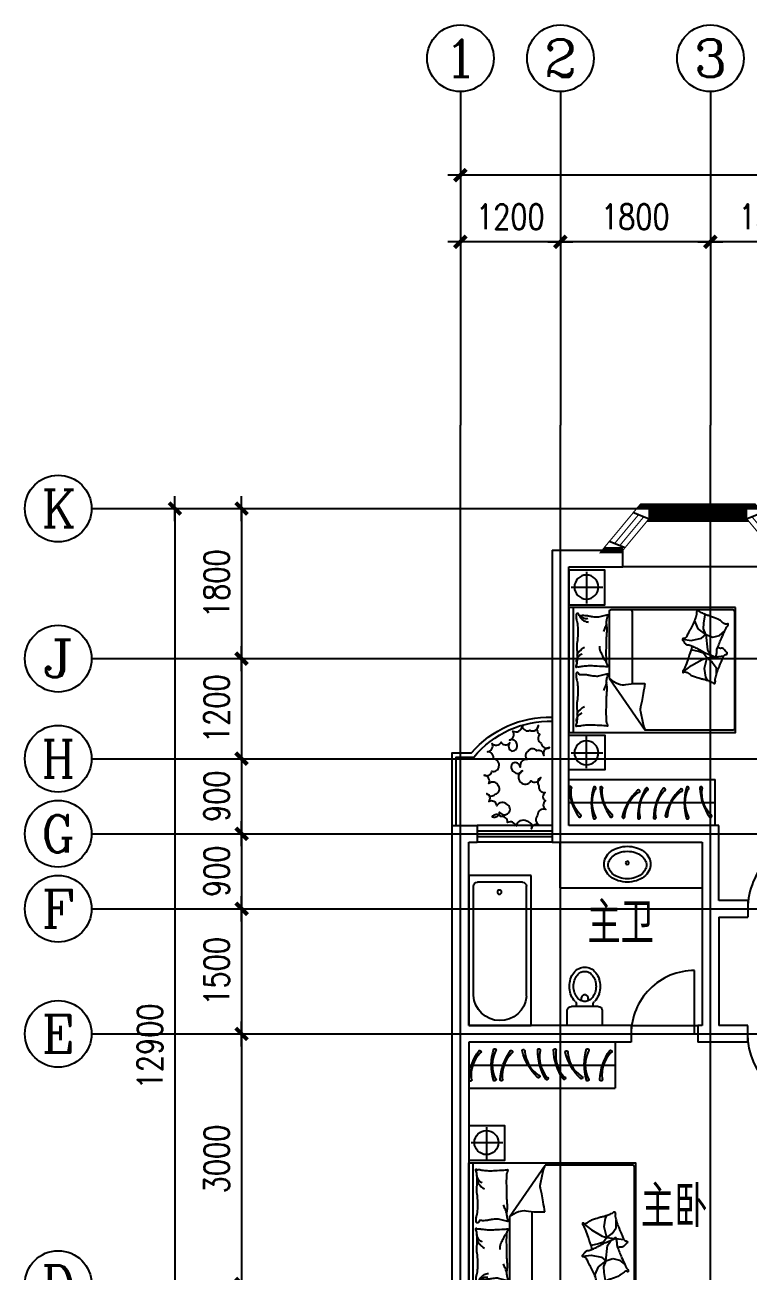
# Model space of a CAD drawing. Header units: millimetres. Extents: x 1203 to 40067, y 460 to 24960.
# Drawn here: x 1203 to 9882, y 10016 to 24960 of the extents above; entities that cross this region are included whole.
import ezdxf
from ezdxf.enums import TextEntityAlignment as Align

# ---------------------------------------------------------------- set-up
doc = ezdxf.new("R2010")
doc.units = ezdxf.units.MM
for name, color, linetype in [('AXIS', 3, 'Continuous'), ('AXIS_TEXT', 7, 'Continuous'), ('DOTE', 1, 'Continuous'), ('GROUND', 2, 'Continuous'), ('JAJU', 2, 'Continuous'), ('JJ', 252, 'Continuous'), ('LVTRY', 6, 'Continuous'), ('PUB_TEXT', 7, 'Continuous'), ('SPACE', 3, 'Continuous'), ('WALL', 255, 'Continuous'), ('WINDOW', 2, 'Continuous'), ('WINDOW_TEXT', 7, 'Continuous'), ('家俱', 3, 'Continuous')]:
    doc.layers.add(name, color=color, linetype=linetype)
doc.styles.add('_HZTXT', font='txt.shx', dxfattribs={"bigfont": 'HZTXT.shx'})
doc.styles.add('COMPLEX', font='COMPLEX')
doc.styles.add('DIM_FONT', font='SIMPLEX.shx', dxfattribs={"width": 0.8})
doc.styles.add('SIMPLEX', font='SIMPLEX.SHX')
doc.dimstyles.new('AXIS', dxfattribs={"dimtxt": 300, "dimasz": 1, "dimexe": 250, "dimexo": 300, "dimgap": 150, "dimtad": 1, "dimdec": 0, "dimdsep": 46, "dimtxsty": 'DIM_FONT', "dimblk": '_DIMX', "dimcen": 2.5, "dimse1": 1, "dimse2": 1, "dimclrt": 7, "dimadec": 0, "dimazin": 0, "dimtfac": 1, "dimtdec": 0, "dimtix": 1, "dimtmove": 2, "dimatfit": 3, "dimldrblk": '_DIMX', "dimfxl": 1, "dimtolj": 1, "dimtzin": 0, "dimarcsym": 0})

# ---------------------------------------------------------------- blocks, each defined once
blk = doc.blocks.new('_DIMX')
blk.add_line((-150, 0), (150, 0))
at = {"const_width": 50}
blk.add_lwpolyline([(-70, -70), (70, 70)], dxfattribs=at)
blk = doc.blocks.new('*D96')
at = {"layer": 'AXIS', "color": 0, "lineweight": -2, "transparency": 16777216}
blk.add_line((34928, 23160), (6430, 23160), dxfattribs=at)
at = {"layer": 'DEFPOINTS', "color": 0, "transparency": 16777216}
for p in [(6429, 23160), (6429, 20160), (34929, 20160)]:
    blk.add_point(p, dxfattribs=at)
at = {"layer": 'AXIS', "color": 0, "lineweight": -2, "transparency": 16777216, "rotation": 180}
blk.add_blockref('_DIMX', (6429, 23160), dxfattribs=at)
at = {"layer": 'AXIS', "color": 0, "lineweight": -2, "transparency": 16777216}
blk.add_blockref('_DIMX', (34929, 23160), dxfattribs=at)
at = {"layer": 'AXIS', "color": 7, "transparency": 16777216, "insert": (20679, 23460), "char_height": 300, "attachment_point": 5, "style": 'DIM_FONT'}
blk.add_mtext('\\A1;28500', dxfattribs=at)
blk = doc.blocks.new('*D98')
at = {"layer": 'AXIS', "color": 0, "lineweight": -2, "transparency": 16777216}
blk.add_line((3003, 19159), (3003, 6261), dxfattribs=at)
at = {"layer": 'DEFPOINTS', "color": 0, "transparency": 16777216}
for p in [(6003, 19160), (3003, 6260), (6003, 6260)]:
    blk.add_point(p, dxfattribs=at)
at = {"layer": 'AXIS', "color": 0, "lineweight": -2, "transparency": 16777216}
for p, rotation in [((3003, 19160), 90), ((3003, 6260), 270)]:
    blk.add_blockref('_DIMX', p, dxfattribs=dict(at, rotation=rotation))
at = {"layer": 'AXIS', "color": 7, "transparency": 16777216, "insert": (2703, 12710), "char_height": 300, "attachment_point": 5, "rotation": 90, "style": 'DIM_FONT'}
blk.add_mtext('\\A1;12900', dxfattribs=at)
blk = doc.blocks.new('_LV49')
for p, q in [((-375, -1800), (-375, 0)), ((-375, 0), (375, 0)), ((375, 0), (375, -1800)), ((-319, -1449), (-319, -130)), ((-269, -80), (269, -80)), ((319, -1449), (319, -130)), ((375, -1800), (-375, -1800))]:
    blk.add_line(p, q)
blk.add_circle((6, -200), 25)
for centre, radius, start, end in [((-269, -130), 50, 90, 179.9956), ((269, -130), 50, 0.0044, 90), ((-1, -1421), 320, 185.1611, 356.9369)]:
    blk.add_arc(centre, radius, start, end)
at = {"style": 'DIM_FONT', "width": 0.8, "flags": 9}
for tag in ['YSIZE', 'XSIZE']:
    blk.add_attdef(tag, (0, 0), '', height=0.5, rotation=90, dxfattribs=at)
blk = doc.blocks.new('*D99')
at = {"layer": 'AXIS', "color": 0, "lineweight": -2, "transparency": 16777216}
blk.add_line((3803, 14359), (3803, 12861), dxfattribs=at)
at = {"layer": 'DEFPOINTS', "color": 0, "transparency": 16777216}
for p in [(6003, 14360), (3803, 12860), (6003, 12860)]:
    blk.add_point(p, dxfattribs=at)
at = {"layer": 'AXIS', "color": 0, "lineweight": -2, "transparency": 16777216}
for p, rotation in [((3803, 14360), 90), ((3803, 12860), 270)]:
    blk.add_blockref('_DIMX', p, dxfattribs=dict(at, rotation=rotation))
at = {"layer": 'AXIS', "color": 7, "transparency": 16777216, "insert": (3503, 13610), "char_height": 300, "attachment_point": 5, "rotation": 90, "style": 'DIM_FONT'}
blk.add_mtext('\\A1;1500', dxfattribs=at)
blk = doc.blocks.new('_AXISO')
blk.add_circle((0, 0), 0.5)
at = {"layer": 'AXIS_TEXT', "style": 'COMPLEX', "width": 1.041667}
blk.add_attdef('A', text='', height=0.56, dxfattribs=at).set_placement((-0.25, -0.28), (0.25, -0.28), align=Align.FIT)
blk = doc.blocks.new('_LV5')
for p, q in [((210, 0), (-210, 0)), ((-210, 0), (-210, -180)), ((210, -180), (210, 0)), ((160, -230), (-160, -230)), ((-101, -230), (-101, -254)), ((101, -230), (101, -254))]:
    blk.add_line(p, q)
blk.add_lwpolyline([(-135, -469, 0.080312), (-123, -544, 0.089014), (-92, -602, 0.104918), (-46, -639, 0.119812), (0, -650, 0.119812), (46, -639, 0.104918), (92, -602, 0.089014), (123, -544, 0.080312), (135, -469, 0.080312), (123, -395, 0.089014), (92, -337, 0.104918), (46, -300, 0.119812), (0, -288, 0.119812), (-46, -300, 0.104918), (-92, -337, 0.089014), (-123, -395, 0.080312)], format="xyb", close=True)
for points in [[(-39, -318, 0.073567), (-36, -339, 0.084454), (-27, -356, 0.10642), (-14, -368, 0.129709), (0, -372, 0.129709), (14, -368, 0.10642), (27, -356, 0.084454), (36, -339, 0.073567), (39, -318, 0.073567), (36, -298, 0.014016), (35, -295, 0.10642)], [(-35, -295, 0.013578), (-36, -298, 0.073567), (-39, -318, 0.073567)]]:
    blk.add_lwpolyline(points, format="xyb")
for centre, radius, start, end in [((-160, -180), 50, 180, 270), ((20, -427), 194, 134.8144, 141.2863), ((-151, -254), 50, 314.8144, 0), ((151, -254), 50, 180, 225.2555), ((-20, -427), 194, 38.7137, 45.2555), ((160, -180), 50, 270, 0), ((102, -469), 287, 161.6333, 180), ((52, -453), 235, 141.2863, 161.6333), ((-52, -453), 235, 18.3667, 38.7137), ((-102, -469), 287, 0, 18.3667), ((102, -469), 287, 180, 198.3667), ((52, -486), 235, 198.3667, 218.7137), ((-52, -486), 235, 321.2863, 341.6333), ((-102, -469), 287, 341.6333, 0), ((20, -512), 194, 218.7137, 242.6714), ((0, -551), 150, 242.6714, 270), ((0, -551), 150, 270, 297.3286), ((-20, -512), 194, 297.3286, 321.2863)]:
    blk.add_arc(centre, radius, start, end)
blk = doc.blocks.new('_DBLK')
blk.add_line((-0.45, 0), (-0.45, -0.95))
blk.add_arc((-0.45, 0), 0.95, 270, 0)
at = {"layer": 'WINDOW_TEXT', "style": 'SIMPLEX', "flags": 9}
blk.add_attdef('A', text='', height=1, dxfattribs=at).set_placement((0, 1.5), align=Align.MIDDLE)
blk = doc.blocks.new('*D103')
at = {"layer": 'AXIS', "color": 0, "lineweight": -2, "transparency": 16777216}
blk.add_line((3803, 12859), (3803, 9861), dxfattribs=at)
at = {"layer": 'DEFPOINTS', "color": 0, "transparency": 16777216}
for p in [(6003, 12860), (3803, 9860), (6003, 9860)]:
    blk.add_point(p, dxfattribs=at)
at = {"layer": 'AXIS', "color": 0, "lineweight": -2, "transparency": 16777216}
for p, rotation in [((3803, 12860), 90), ((3803, 9860), 270)]:
    blk.add_blockref('_DIMX', p, dxfattribs=dict(at, rotation=rotation))
at = {"layer": 'AXIS', "color": 7, "transparency": 16777216, "insert": (3503, 11360), "char_height": 300, "attachment_point": 5, "rotation": 90, "style": 'DIM_FONT'}
blk.add_mtext('\\A1;3000', dxfattribs=at)
blk = doc.blocks.new('M_C54TQD')
for p, q in [((0, -52), (1500, -52)), ((26, -509), (26, -1968)), ((853, -489), (46, -489)), ((853, -489), (1472, -916)), ((46, -761), (915, -761)), ((1472, -1968), (1472, -916)), ((395, -1471), (369, -1593)), ((381, -1368), (395, -1471)), ((528, -1559), (509, -1470)), ((698, -1472), (623, -1603)), ((778, -1368), (698, -1472)), ((90, -1638), (87, -1645)), ((188, -1621), (90, -1638)), ((161, -1514), (137, -1518)), ((255, -1552), (161, -1514)), ((257, -1618), (188, -1621)), ((324, -1645), (255, -1552)), ((324, -1645), (257, -1618)), ((369, -1593), (324, -1645)), ((548, -1617), (528, -1559)), ((605, -1658), (548, -1617)), ((623, -1603), (605, -1658)), ((605, -1658), (734, -1626)), ((734, -1626), (837, -1640)), ((837, -1640), (873, -1660)), ((324, -1645), (510, -1664)), ((324, -1645), (355, -1728)), ((355, -1728), (335, -1810)), ((510, -1664), (560, -1700)), ((560, -1700), (572, -1709)), ((592, -1767), (580, -1861)), ((605, -1658), (594, -1752)), ((605, -1658), (655, -1721)), ((655, -1721), (720, -1769)), ((720, -1769), (813, -1769)), ((335, -1810), (281, -1873)), ((46, -1988), (1452, -1988))]:
    blk.add_line(p, q)
blk.add_lwpolyline([(0, -2000), (0, 0), (1500, 0), (1500, -2000)], close=True)
for points in [[(101, -127, -0.263368), (73, -108, -0.494818), (82, -89, -0.049225), (100, -88, -0.036831), (124, -89, -0.031893), (161, -97, 0.035782), (195, -104, 0.032941), (285, -110, 0.026564), (396, -104, 0.017905), (434, -99, -0.033397), (454, -97, -0.03204), (491, -97, 0.018442), (555, -101, 0.010837), (620, -100, 0.014624), (668, -97, 0.111249), (691, -89, -0.153708), (708, -86, -0.076444), (715, -87, -0.215512), (717, -89, -0.585858), (714, -92, 0.363489), (709, -95, 0.191716), (709, -106, -0.129675), (711, -123, -0.01735), (708, -140, 0.019326), (706, -155, 0.018818), (699, -223, 0.021828), (698, -283, 0.006204), (700, -316, 0.001963), (706, -423, 0.028341), (710, -459, -0.117014), (709, -468, -0.36606), (708, -469, -0.03973), (694, -466, -0.048309), (681, -461, 0.062981), (670, -457, 0.04058), (647, -454, 0.014345), (580, -451, 0.005484), (454, -452, 0.007153), (358, -455, 0.008762), (316, -458, -0.008153), (270, -461, -0.06251), (213, -456, 0.078669), (167, -454, 0.047825), (145, -459, -0.034494), (114, -466, -0.023571), (89, -469, -0.510228), (88, -468), (95, -438), (116, -356, 0.073041), (118, -336, 0.023305), (112, -275, 0.018299), (108, -252, -0.01097), (101, -214, -0.042281), (98, -180, -0.027201), (101, -126)], [(99, -143, -0.05369), (114, -156, -0.070312), (122, -168, -0.015448), (125, -177, -0.013244), (129, -187, -0.082127), (132, -205, -0.064164), (129, -228)], [(101, -127, -0.077379), (136, -152, -0.077379), (161, -187, -0.047525), (171, -211, -0.047525), (176, -238)], [(575, -101, 0.027842), (551, -111, 0.048685), (539, -119, 0.023666), (511, -144, 0.031223), (492, -164, 0.046801), (486, -172, 0.023191), (478, -189)], [(657, -95, 0.088153), (622, -98, 0.088153), (591, -114, 0.077547), (569, -135, 0.077547), (555, -162)], [(810, -127, -0.263368), (782, -108, -0.494818), (791, -89, -0.049225), (809, -88, -0.036831), (833, -89, -0.031893), (871, -97, 0.035782), (905, -104, 0.032941), (994, -110, 0.026564), (1106, -104, 0.017905), (1143, -99, -0.033397), (1163, -97, -0.03204), (1200, -97, 0.018442), (1265, -101, 0.010837), (1329, -100, 0.014624), (1377, -97, 0.111249), (1400, -89, -0.153708), (1417, -86, -0.076444), (1424, -87, -0.215512), (1426, -89, -0.585858), (1423, -92, 0.363489), (1419, -95, 0.191716), (1419, -106, -0.129675), (1421, -123, -0.01735), (1418, -140, 0.019326), (1415, -155, 0.018818), (1408, -223, 0.021828), (1407, -283, 0.006204), (1409, -316, 0.001963), (1415, -423, 0.028341), (1419, -459, -0.117014), (1419, -468, -0.36606), (1417, -469, -0.03973), (1404, -466, -0.048309), (1390, -461, 0.062981), (1379, -457, 0.04058), (1356, -454, 0.014345), (1289, -451, 0.005484), (1164, -452, 0.007153), (1067, -455, 0.008762), (1025, -458, -0.008153), (979, -461, -0.06251), (922, -456, 0.078669), (877, -454, 0.047825), (854, -459, -0.034494), (823, -466, -0.023571), (798, -469, -0.510228), (797, -468), (805, -438), (825, -356, 0.073041), (827, -336, 0.023305), (821, -275, 0.018299), (817, -252, -0.01097), (810, -214, -0.042281), (807, -180, -0.027201), (810, -126)], [(1284, -101, 0.027842), (1260, -111, 0.048685), (1248, -119, 0.023666), (1220, -144, 0.031223), (1201, -164, 0.046801), (1196, -172, 0.023191), (1188, -189)], [(1366, -95, 0.088153), (1332, -98, 0.088153), (1300, -114, 0.077547), (1279, -135, 0.077547), (1265, -162)], [(191, -454, 0.009729), (219, -445, 0.009729), (246, -435, 0.007971), (267, -426, 0.007971), (289, -416)], [(661, -455, 0.016108), (622, -429, 0.024599), (595, -414, 0.009477), (546, -391, 0.015937), (516, -378, 0.072521), (500, -375, 0.033339), (463, -375)], [(901, -454, 0.009729), (928, -445, 0.009729), (955, -435, 0.007971), (977, -426, 0.007971), (998, -416)], [(853, -489, -0.085272), (917, -599, -0.124044), (926, -686), (912, -782), (914, -912)], [(914, -912, 0.007867), (1032, -894, 0.009508), (1128, -876, 0.006616), (1193, -862, -0.023828), (1212, -858, -0.080713), (1230, -859, -0.009591), (1383, -891, -0.013133), (1416, -899, -0.007859), (1472, -916)], [(464, -1480, 0.025626), (476, -1478, 0.0108), (605, -1436, 0.00456), (692, -1405, 0.01125), (727, -1391, 0.069394), (746, -1380, -0.079756), (763, -1371, -0.106399), (778, -1368, -0.328642), (782, -1372, -0.299547), (779, -1378, 0.189917), (774, -1387, 0.033518), (773, -1397, 0.075627), (773, -1402, 0.053489), (776, -1410, 0.017838), (788, -1432, 0.038394), (805, -1456, -0.059529), (816, -1472, -0.035943), (826, -1498, -0.011245), (852, -1585, -0.006203), (862, -1624, 0.010783), (868, -1647, 0.019485), (873, -1660, 0.005062), (892, -1710, 0.101392), (909, -1736, -0.223768), (914, -1749, -0.25558), (911, -1754, -0.081563), (895, -1759, -0.071805), (878, -1759, 0.069985), (861, -1759, 0.03546), (801, -1772, 0.029432), (732, -1797, 0.001554), (699, -1811, -0.00152), (665, -1826, -0.004735), (629, -1840, 0.00382), (586, -1859, 0.296001), (564, -1891, -0.649774), (542, -1900, -0.02319), (538, -1895, 0.0288), (534, -1892, 0.005727), (527, -1886, -0.004358), (519, -1878, -0.027528), (502, -1861, -0.046214), (493, -1850, -0.194121), (490, -1833, 0.133719), (489, -1809, 0.005779), (482, -1787, 0.008882)]]:
    blk.add_lwpolyline(points, format="xyb")
blk.add_lwpolyline([(58, -1583, 0.101392), (40, -1559, -0.223768), (34, -1546, -0.25558), (36, -1541, -0.081563), (52, -1535, -0.071805), (69, -1534, 0.069985), (86, -1532, 0.03546), (145, -1515, 0.029432), (211, -1485, 0.001554), (244, -1468, -0.00152), (276, -1451, -0.004735), (311, -1433, 0.00382), (353, -1412, 0.296001), (372, -1378, -0.649774), (393, -1367, -0.02319), (398, -1372, 0.0288), (402, -1375, 0.005727), (409, -1380, -0.004358), (418, -1387, -0.027528), (436, -1403, -0.046214), (445, -1414, -0.194121), (450, -1430, 0.133719), (453, -1454, 0.011505), (471, -1496, 0.008882), (497, -1550, 0.012426), (535, -1618, -0.033612), (547, -1644), (570, -1701), (588, -1744, 0.224341), (603, -1757, -0.722772), (603, -1766, -0.103513), (599, -1767, 0.053465), (592, -1767, 0.030109), (569, -1772, -0.031436), (547, -1776, -0.05324), (532, -1776, 0.05518), (517, -1777, 0.056271), (492, -1783, 0.0108), (366, -1835, 0.00456), (281, -1873, 0.01125), (247, -1889, 0.069394), (229, -1902, -0.079756), (213, -1912, -0.106399), (199, -1915, -0.328642), (195, -1912, -0.299547), (196, -1906, 0.189917), (201, -1896, 0.033518), (202, -1886, 0.075627), (201, -1882, 0.053489), (197, -1874, 0.017838), (184, -1853, 0.038394), (165, -1830, -0.059529), (153, -1815, -0.035943), (140, -1790, -0.011245), (108, -1705, -0.006203), (95, -1667, 0.010783), (87, -1645, 0.019485), (82, -1632, 0.005062)], format="xyb", close=True)
for centre, start, end in [((46, -509), 90, 180), ((46, -741), 180, 270), ((46, -1968), 180, 270), ((1452, -1968), 270, 0)]:
    blk.add_arc(centre, 20, start, end)
at = {"style": 'DIM_FONT', "width": 0.8, "flags": 9}
for tag in ['XSIZE', 'YSIZE']:
    blk.add_attdef(tag, (0, 0), '', height=0.5, dxfattribs=at)
blk = doc.blocks.new('A$C406711E9')
at = {"layer": '家俱'}
for p, q in [((212, 2373), (212, 1992)), ((30, 2190), (411, 2190)), ((212, 19), (212, 400)), ((30, 201), (411, 201))]:
    blk.add_line(p, q, dxfattribs=at)
for points in [[(0, 1979), (435, 1979), (435, 2392), (0, 2392)], [(0, 413), (435, 413), (435, 0), (0, 0)]]:
    blk.add_lwpolyline(points, close=True, dxfattribs=at)
for centre in [(212, 2190), (212, 201)]:
    blk.add_circle(centre, 144, dxfattribs=at)
at = {"layer": '家俱', "rotation": 90}
blk.add_blockref('M_C54TQD', (0, 446), dxfattribs=at)
at = {"layer": '家俱', "style": 'DIM_FONT', "oblique": -180, "text_generation_flag": 4, "width": 0.6, "flags": 9}
for tag in ['YSIZE', 'XSIZE']:
    blk.add_attdef(tag, (212, 2190), '', height=0.5, dxfattribs=at)
at = {"layer": '家俱', "style": 'DIM_FONT', "width": 0.6, "flags": 9}
for tag in ['YSIZE', 'XSIZE']:
    blk.add_attdef(tag, (212, 201), '', height=0.5, dxfattribs=at)
blk = doc.blocks.new('_C246OHE')
at = {"layer": 'WINDOW', "color": 7, "rotation": 180}
blk.add_blockref('A$C406711E9', (52, 1196), dxfattribs=at)
at = {"style": 'DIM_FONT', "width": 0.8, "flags": 9}
for tag in ['XSIZE', 'YSIZE']:
    blk.add_attdef(tag, (0, 0), '', height=0.5, dxfattribs=at)
blk = doc.blocks.new('*D110')
at = {"layer": 'AXIS', "color": 0, "lineweight": -2, "transparency": 16777216}
blk.add_line((3803, 19159), (3803, 17361), dxfattribs=at)
at = {"layer": 'DEFPOINTS', "color": 0, "transparency": 16777216}
for p in [(6003, 19160), (3803, 17360), (6003, 17360)]:
    blk.add_point(p, dxfattribs=at)
at = {"layer": 'AXIS', "color": 0, "lineweight": -2, "transparency": 16777216}
for p, rotation in [((3803, 19160), 90), ((3803, 17360), 270)]:
    blk.add_blockref('_DIMX', p, dxfattribs=dict(at, rotation=rotation))
at = {"layer": 'AXIS', "color": 7, "transparency": 16777216, "insert": (3503, 18260), "char_height": 300, "attachment_point": 5, "rotation": 90, "style": 'DIM_FONT'}
blk.add_mtext('\\A1;1800', dxfattribs=at)
blk = doc.blocks.new('*D111')
at = {"layer": 'AXIS', "color": 0, "lineweight": -2, "transparency": 16777216}
for p, q in [((3803, 15261), (3803, 15262)), ((3803, 15260), (3803, 14360)), ((3803, 14359), (3803, 14358))]:
    blk.add_line(p, q, dxfattribs=at)
at = {"layer": 'DEFPOINTS', "color": 0, "transparency": 16777216}
for p in [(6003, 15260), (3803, 14360), (6003, 14360)]:
    blk.add_point(p, dxfattribs=at)
at = {"layer": 'AXIS', "color": 0, "lineweight": -2, "transparency": 16777216}
for p, rotation in [((3803, 15260), 270), ((3803, 14360), 90)]:
    blk.add_blockref('_DIMX', p, dxfattribs=dict(at, rotation=rotation))
at = {"layer": 'AXIS', "color": 7, "transparency": 16777216, "insert": (3503, 14810), "char_height": 300, "attachment_point": 5, "rotation": 90, "style": 'DIM_FONT'}
blk.add_mtext('\\A1;900', dxfattribs=at)
blk = doc.blocks.new('*D112')
at = {"layer": 'AXIS', "color": 0, "lineweight": -2, "transparency": 16777216}
for p, q in [((3803, 16161), (3803, 16162)), ((3803, 16160), (3803, 15260)), ((3803, 15259), (3803, 15258))]:
    blk.add_line(p, q, dxfattribs=at)
at = {"layer": 'DEFPOINTS', "color": 0, "transparency": 16777216}
for p in [(6003, 16160), (3803, 15260), (6003, 15260)]:
    blk.add_point(p, dxfattribs=at)
at = {"layer": 'AXIS', "color": 0, "lineweight": -2, "transparency": 16777216}
for p, rotation in [((3803, 16160), 270), ((3803, 15260), 90)]:
    blk.add_blockref('_DIMX', p, dxfattribs=dict(at, rotation=rotation))
at = {"layer": 'AXIS', "color": 7, "transparency": 16777216, "insert": (3503, 15710), "char_height": 300, "attachment_point": 5, "rotation": 90, "style": 'DIM_FONT'}
blk.add_mtext('\\A1;900', dxfattribs=at)
blk = doc.blocks.new('*D113')
at = {"layer": 'AXIS', "color": 0, "lineweight": -2, "transparency": 16777216}
blk.add_line((3803, 17359), (3803, 16161), dxfattribs=at)
at = {"layer": 'DEFPOINTS', "color": 0, "transparency": 16777216}
for p in [(6003, 17360), (3803, 16160), (6003, 16160)]:
    blk.add_point(p, dxfattribs=at)
at = {"layer": 'AXIS', "color": 0, "lineweight": -2, "transparency": 16777216}
for p, rotation in [((3803, 17360), 90), ((3803, 16160), 270)]:
    blk.add_blockref('_DIMX', p, dxfattribs=dict(at, rotation=rotation))
at = {"layer": 'AXIS', "color": 7, "transparency": 16777216, "insert": (3503, 16760), "char_height": 300, "attachment_point": 5, "rotation": 90, "style": 'DIM_FONT'}
blk.add_mtext('\\A1;1200', dxfattribs=at)
blk = doc.blocks.new('*D115')
at = {"layer": 'AXIS', "color": 0, "lineweight": -2, "transparency": 16777216}
blk.add_line((7628, 22360), (6430, 22360), dxfattribs=at)
at = {"layer": 'DEFPOINTS', "color": 0, "transparency": 16777216}
for p in [(6429, 22360), (6429, 20160), (7629, 20160)]:
    blk.add_point(p, dxfattribs=at)
at = {"layer": 'AXIS', "color": 0, "lineweight": -2, "transparency": 16777216, "rotation": 180}
blk.add_blockref('_DIMX', (6429, 22360), dxfattribs=at)
at = {"layer": 'AXIS', "color": 0, "lineweight": -2, "transparency": 16777216}
blk.add_blockref('_DIMX', (7629, 22360), dxfattribs=at)
at = {"layer": 'AXIS', "color": 7, "transparency": 16777216, "insert": (7029, 22660), "char_height": 300, "attachment_point": 5, "style": 'DIM_FONT'}
blk.add_mtext('\\A1;1200', dxfattribs=at)
blk = doc.blocks.new('*D116')
at = {"layer": 'AXIS', "color": 0, "lineweight": -2, "transparency": 16777216}
blk.add_line((9428, 22360), (7630, 22360), dxfattribs=at)
at = {"layer": 'DEFPOINTS', "color": 0, "transparency": 16777216}
for p in [(7629, 22360), (7629, 20160), (9429, 20160)]:
    blk.add_point(p, dxfattribs=at)
at = {"layer": 'AXIS', "color": 0, "lineweight": -2, "transparency": 16777216, "rotation": 180}
blk.add_blockref('_DIMX', (7629, 22360), dxfattribs=at)
at = {"layer": 'AXIS', "color": 0, "lineweight": -2, "transparency": 16777216}
blk.add_blockref('_DIMX', (9429, 22360), dxfattribs=at)
at = {"layer": 'AXIS', "color": 7, "transparency": 16777216, "insert": (8529, 22660), "char_height": 300, "attachment_point": 5, "style": 'DIM_FONT'}
blk.add_mtext('\\A1;1800', dxfattribs=at)
blk = doc.blocks.new('*D117')
at = {"layer": 'AXIS', "color": 0, "lineweight": -2, "transparency": 16777216}
blk.add_line((10928, 22360), (9430, 22360), dxfattribs=at)
at = {"layer": 'DEFPOINTS', "color": 0, "transparency": 16777216}
for p in [(9429, 22360), (9429, 20160), (10929, 20160)]:
    blk.add_point(p, dxfattribs=at)
at = {"layer": 'AXIS', "color": 0, "lineweight": -2, "transparency": 16777216, "rotation": 180}
blk.add_blockref('_DIMX', (9429, 22360), dxfattribs=at)
at = {"layer": 'AXIS', "color": 0, "lineweight": -2, "transparency": 16777216}
blk.add_blockref('_DIMX', (10929, 22360), dxfattribs=at)
at = {"layer": 'AXIS', "color": 7, "transparency": 16777216, "insert": (10179, 22660), "char_height": 300, "attachment_point": 5, "style": 'DIM_FONT'}
blk.add_mtext('\\A1;1500', dxfattribs=at)
blk = doc.blocks.new('_B1LVH')
blk.add_line((-0.5, -0.5), (0.5, -0.5))
for points in [[(-0.6386, 0.5, 0.00767, 0.00767, 0), (-0.3961, 3.125, 0.0417, 0.0417, 0), (0.3961, 3.125, 0.00767, 0.00767, 0), (0.6386, 0.5, 0.00767, 0.00767, 0)], [(-0.3268, 2.375, 0.00667, 0.00667, 0), (-0.3268, 3.125, 0.0417, 0.0417, 0), (-0.3961, 3.125, 0.00773, 0.00773, 0), (-0.4309, 2.7602, 0.0128, 0.0128, 0), (-0.3261, 2.3822, 0.0128, 0.0128, 0)], [(0.3268, 2.375, 0.00667, 0.00667, 0), (0.3268, 3.125, 0.0417, 0.0417, 0), (0.3961, 3.125, 0.00773, 0.00773, 0), (0.4309, 2.7602, 0.0128, 0.0128, 0), (0.3261, 2.3822, 0.0128, 0.0128, 0)], [(-0.5, 0.5, 0.00767, 0.00767, 0), (-0.3268, 2.375, 0.0417, 0.0417, 0), (0.3268, 2.375, 0.00767, 0.00767, 0), (0.5, 0.5, 0.00767, 0.00767, 0)], [(-0.5, 0.5, 0.0417, 0.0417, 0), (-0.6383, 0.5, 0.00761, 0.00761, 0), (-0.5905, 1.0329, 0.0128, 0.0128, 0), (-0.4857, 0.6549, 0.0128, 0.0128, 0)], [(0.5, 0.5, 0.0417, 0.0417, 0), (0.6383, 0.5, 0.00761, 0.00761, 0), (0.5905, 1.0329, 0.0128, 0.0128, 0), (0.4857, 0.6549, 0.0128, 0.0128, 0)]]:
    blk.add_lwpolyline(points, format="xyseb")
for points, const_width in [([(-0.3268, 2.875), (0.3268, 2.875)], 0.0417), ([(-0.555, 0.9049), (-0.3954, 2.6322)], 0.00767), ([(-0.3268, 2.625), (0.3268, 2.625)], 0.0417), ([(0.3954, 2.6322), (0.555, 0.9049)], 0.00767), ([(-0.5203, 0.7799), (-0.3608, 2.5072)], 0.00767), ([(0.3608, 2.5072), (0.5203, 0.7799)], 0.00767)]:
    blk.add_lwpolyline(points, dxfattribs=dict(const_width=const_width))
blk = doc.blocks.new('_F93LVH')
at = {"layer": 'SPACE'}
blk.add_lwpolyline([(-457, 11, 0.520567), (-412, 112, 0.520567), (-339, 194, 0.520567), (-343, 295, 0.520567), (-286, 206, 0.520567), (-294, 100, 0.520567), (-193, 116, 0.520567), (-209, 238, 0.520567), (-160, 336, 0.520567), (-62, 360, 0.520567), (-71, 259, 0.520567), (27, 218, 0.520567), (56, 336, 0.520567), (157, 393, 0.520567), (206, 299, 0.520567), (263, 214, 0.520567), (349, 283, 0.520567), (438, 352, 0.520567), (536, 295, 0.520567), (552, 189, 0.520567), (544, 84, 0.520567), (446, 59, 0.520567), (532, -2, 0.520567), (576, 88, 0.520567), (686, 47, 0.520567), (743, -67, 0.520567), (695, -156, 0.520567), (751, -262, 0.520567), (646, -278, 0.520567), (540, -294, 0.520567), (487, -392, 0.520567), (393, -323, 0.520567), (450, -238, 0.520567), (446, -136, 0.520567), (345, -124, 0.520567), (255, -42, 0.520567), (300, 47, 0.520567), (198, 35, 0.520567), (210, -67, 0.520567), (72, -46, 0.520567), (88, -168, 0.520567), (129, -290, 0.520567), (31, -266, 0.520567), (-50, -339, 0.520567), (-152, -343, 0.520567), (-254, -347, 0.520567), (-323, -250, 0.520567), (-445, -274, 0.520567), (-486, -177, 0.520567), (-396, -120, 0.520567), (-457, 11)], format="xyb", close=True, dxfattribs=at)
at = {"style": 'DIM_FONT', "width": 0.8, "flags": 9}
for tag in ['XSIZE', 'YSIZE']:
    blk.add_attdef(tag, (0, 0), '', height=0.5, dxfattribs=at)
blk = doc.blocks.new('_WBLK')
for p, q in [((-0.5, 0.5), (0.5, 0.5)), ((0.5, 0.167), (-0.5, 0.167)), ((0.5, -0.167), (-0.5, -0.167)), ((-0.5, -0.5), (0.5, -0.5))]:
    blk.add_line(p, q)
at = {"layer": 'WINDOW_TEXT', "style": 'SIMPLEX', "flags": 9}
blk.add_attdef('A', text='', height=1, dxfattribs=at).set_placement((0, 1.5), align=Align.MIDDLE)
blk = doc.blocks.new('_LV3')
for points in [[(280, -265, 0.12431), (260, -186, 0.105707), (198, -113, 0.086941), (110, -67, 0.077137), (0, -50, 0.077137), (-110, -67, 0.086941), (-198, -113, 0.105707), (-260, -186, 0.12431), (-280, -265, 0.12431), (-260, -344, 0.105707), (-198, -417, 0.086941), (-110, -463, 0.077137), (0, -480, 0.077137), (110, -463, 0.086941), (198, -417, 0.105707), (260, -344, 0.12431)], [(230, -275, 0.12431), (216, -220, 0.105707), (168, -163, 0.086941), (95, -125, 0.077137), (0, -110, 0.077137), (-95, -125, 0.086941), (-168, -163, 0.105707), (-216, -220, 0.12431), (-230, -275, 0.12431), (-216, -330, 0.105707), (-168, -387, 0.086941), (-95, -425, 0.077137), (0, -440, 0.077137), (95, -425, 0.086941), (168, -387, 0.105707), (216, -330, 0.12431)]]:
    blk.add_lwpolyline(points, format="xyb", close=True)
blk.add_circle((0, -250), 20)

msp = doc.modelspace()

# ---------------------------------------------------------------- linework, layer by layer
at = {"layer": 'AXIS'}
for p, q in [((6429.2, 24160.4), (6429.2, 20160.4)), ((7629.2, 24160.4), (7629.2, 20160.4)), ((9429.2, 24160.4), (9429.2, 20160.4)), ((2002.7, 19160.4), (6002.7, 19160.4)), ((2002.7, 17360.4), (6002.7, 17360.4)), ((2002.7, 16160.4), (6002.7, 16160.4)), ((2002.7, 15260.4), (6002.7, 15260.4)), ((2002.7, 14360.4), (6002.7, 14360.4)), ((2002.7, 12860.4), (6002.7, 12860.4))]:
    msp.add_line(p, q, dxfattribs=at)
at = {"layer": 'DOTE'}
for p, q in [((6429.2, 5260.4), (6429.2, 20160.4)), ((7629.2, 5260.4), (7629.2, 20160.4)), ((9429.2, 5260.4), (9429.2, 20160.4)), ((5450.8, 19160.4), (36371.1, 19160.4)), ((5450.8, 17360.4), (36371.1, 17360.4)), ((5450.8, 16160.4), (36371.1, 16160.4)), ((5450.8, 15260.4), (36371.1, 15260.4)), ((5450.8, 14360.4), (36371.1, 14360.4)), ((5450.8, 12860.4), (36371.1, 12860.4))]:
    msp.add_line(p, q, dxfattribs=at)
at = {"layer": 'GROUND'}
msp.add_line((8479.2, 12960.4), (9279.2, 12960.4), dxfattribs=at)
at = {"layer": 'JAJU'}
for points in [[(6329.2, 15360.4), (6329.2, 16230.4), (6329.2, 16230.4), (6329.2, 16230.4), (6562.5, 16230.4, -0.2258413), (7529.2, 16657.9)], [(6379.2, 15360.4), (6379.2, 16180.4), (6590.7, 16180.4, -0.2320534), (7540.4, 16609.2)]]:
    msp.add_lwpolyline(points, format="xyb", dxfattribs=at)
at = {"layer": 'JJ'}
for p, q in [((7729.2, 15910.4), (9487.6, 15910.4)), ((9487.6, 15360.4), (9487.6, 15910.4)), ((7729.2, 15635.8), (9487.6, 15635.8)), ((7621.9, 15160.4), (7621.9, 14610.4)), ((7621.9, 14610.4), (9329.2, 14610.4)), ((8287.6, 12760.4), (8287.6, 12210.4)), ((6529.2, 12485), (8287.6, 12485)), ((6529.2, 12210.4), (8287.6, 12210.4))]:
    msp.add_line(p, q, dxfattribs=at)
for points in [[(7867, 15490.9, -0.2266275), (7759.7, 15799.8, 1.5501016), (7733.3, 15811.7, 0.1449872), (7852.8, 15461.1, 1.0518416), (7867, 15490.9, -1.4750282)], [(8051.5, 15466.7, -0.2266275), (8047.2, 15793.7, 1.5501016), (8026, 15813.2, 0.1449872), (8028.7, 15442.9, 1.0518416), (8051.5, 15466.7, -1.4750282)], [(8246, 15490.7, -0.2266275), (8132.1, 15797.2, 1.5501016), (8105.5, 15808.5, 0.1449872), (8232.5, 15460.6, 1.0518416), (8246, 15490.7, -1.4750282)], [(8403.3, 15470.4, -0.2266275), (8564.3, 15755.1, 1.5501016), (8555.8, 15782.7, 0.1449872), (8371.6, 15461.4, 1.0518416), (8403.3, 15470.4, -1.4750282)], [(8585.8, 15463.6, -0.2266275), (8668.6, 15779.9, 1.5501016), (8653.3, 15804.5, 0.1449872), (8557.5, 15446.7, 1.0518416), (8585.8, 15463.6, -1.4750282)], [(8776.3, 15464.4, -0.2266275), (8875.5, 15776, 1.5501016), (8861.6, 15801.3, 0.1449872), (8747.1, 15449.1, 1.0518416), (8776.3, 15464.4, -1.4750282)], [(8917.9, 15483.1, -0.2266275), (9078.8, 15767.7, 1.5501016), (9070.3, 15795.3, 0.1449872), (8886.2, 15474, 1.0518416), (8917.9, 15483.1, -1.4750282)], [(9166.6, 15466.7, -0.2266275), (9162.3, 15793.7, 1.5501016), (9141.1, 15813.2, 0.1449872), (9143.7, 15442.9, 1.0518416), (9166.6, 15466.7, -1.4750282)], [(9436.3, 15487.6, -0.2266275), (9329, 15796.5, 1.5501016), (9302.6, 15808.3, 0.1449872), (9422.1, 15457.8, 1.0518416), (9436.3, 15487.6, -1.4750282)], [(6667, 12629.8, 0.2266275), (6559.7, 12320.9, -1.5501016), (6533.3, 12309.1, -0.1449872), (6652.8, 12659.6, -1.0518416), (6667, 12629.8, 1.4750282)], [(6851.5, 12654.1, 0.2266275), (6847.2, 12327.1, -1.5501016), (6826, 12307.5, -0.1449872), (6828.7, 12677.9, -1.0518416), (6851.5, 12654.1, 1.4750282)], [(7046, 12630.1, 0.2266275), (6932.1, 12323.5, -1.5501016), (6905.5, 12312.2, -0.1449872), (7032.5, 12660.2, -1.0518416), (7046, 12630.1, 1.4750282)], [(7203.3, 12650.3, 0.2266275), (7364.3, 12365.7, -1.5501016), (7355.8, 12338.1, -0.1449872), (7171.6, 12659.4, -1.0518416), (7203.3, 12650.3, 1.4750282)], [(7385.8, 12657.2, 0.2266275), (7468.6, 12340.8, -1.5501016), (7453.3, 12316.3, -0.1449872), (7357.5, 12674.1, -1.0518416), (7385.8, 12657.2, 1.4750282)], [(7576.3, 12656.3, 0.2266275), (7675.5, 12344.7, -1.5501016), (7661.6, 12319.4, -0.1449872), (7547.1, 12671.7, -1.0518416), (7576.3, 12656.3, 1.4750282)], [(7717.9, 12637.7, 0.2266275), (7878.8, 12353, -1.5501016), (7870.3, 12325.4, -0.1449872), (7686.2, 12646.8, -1.0518416), (7717.9, 12637.7, 1.4750282)], [(7966.6, 12654.1, 0.2266275), (7962.3, 12327.1, -1.5501016), (7941.1, 12307.5, -0.1449872), (7943.7, 12677.9, -1.0518416), (7966.6, 12654.1, 1.4750282)], [(8236.3, 12633.2, 0.2266275), (8129, 12324.3, -1.5501016), (8102.6, 12312.4, -0.1449872), (8222.1, 12663, -1.0518416), (8236.3, 12633.2, 1.4750282)]]:
    msp.add_lwpolyline(points, format="xyb", dxfattribs=at)
at = {"layer": 'WALL'}
for p, q in [((7529.2, 18660.4), (7529.2, 15160.4)), ((7529.2, 18660.4), (8379.2, 18660.4)), ((8379.2, 18460.4), (8379.2, 18660.4)), ((7729.2, 15360.4), (7729.2, 18460.4)), ((7729.2, 18460.4), (8379.2, 18460.4)), ((6329.2, 8860.4), (6329.2, 15360.4)), ((6329.2, 15360.4), (6629.2, 15360.4)), ((6629.2, 15360.4), (6629.2, 15160.4)), ((9529.2, 15360.4), (7729.2, 15360.4)), ((9529.2, 14460.4), (9529.2, 15360.4)), ((6529.2, 12960.4), (6529.2, 15160.4)), ((6529.2, 15160.4), (6629.2, 15160.4)), ((7529.2, 15160.4), (9329.2, 15160.4)), ((9329.2, 15160.4), (9329.2, 12960.4)), ((9879.2, 14460.4), (9529.2, 14460.4)), ((9879.2, 14460.4), (9879.2, 14260.4)), ((9529.2, 14260.4), (9529.2, 12960.4)), ((9529.2, 14260.4), (9879.2, 14260.4)), ((8479.2, 12960.4), (6529.2, 12960.4)), ((8479.2, 12960.4), (8479.2, 12760.4)), ((9279.2, 12960.4), (9279.2, 12760.4)), ((9329.2, 12960.4), (9279.2, 12960.4)), ((9879.2, 12960.4), (9529.2, 12960.4)), ((9879.2, 12760.4), (9879.2, 12960.4)), ((8479.2, 12760.4), (6529.2, 12760.4)), ((6529.2, 12760.4), (6529.2, 9060.4)), ((9879.2, 12760.4), (9279.2, 12760.4))]:
    msp.add_line(p, q, dxfattribs=at)

# ---------------------------------------------------------------- block references
at = {"layer": 'AXIS'}
ref = msp.add_blockref('_AXISO', (6429.2, 24560.4), dxfattribs=dict(at, xscale=800, yscale=800, zscale=800))
ref.add_attrib('A', '1', dxfattribs={"layer": 'AXIS_TEXT', "height": 448, "style": 'COMPLEX', "width": 2.083333}).set_placement((6229.2, 24336.4), (6629.2, 24336.4), align=Align.FIT)
ref = msp.add_blockref('_AXISO', (7629.2, 24560.4), dxfattribs=dict(at, xscale=800, yscale=800, zscale=800))
ref.add_attrib('A', '2', dxfattribs={"layer": 'AXIS_TEXT', "height": 448, "style": 'COMPLEX', "width": 1.339286}).set_placement((7429.2, 24336.4), (7829.2, 24336.4), align=Align.FIT)
ref = msp.add_blockref('_AXISO', (9429.2, 24560.4), dxfattribs=dict(at, xscale=800, yscale=800, zscale=800))
ref.add_attrib('A', '3', dxfattribs={"layer": 'AXIS_TEXT', "height": 448, "style": 'COMPLEX', "width": 1.339286}).set_placement((9229.2, 24336.4), (9629.2, 24336.4), align=Align.FIT)
ref = msp.add_blockref('_AXISO', (1602.7, 19160.4), dxfattribs=dict(at, xscale=800, yscale=800, zscale=800))
ref.add_attrib('A', 'K', dxfattribs={"layer": 'AXIS_TEXT', "height": 448, "style": 'COMPLEX', "width": 0.986842}).set_placement((1402.7, 18936.4), (1802.7, 18936.4), align=Align.FIT)
ref = msp.add_blockref('_AXISO', (1602.7, 17360.4), dxfattribs=dict(at, xscale=800, yscale=800, zscale=800))
ref.add_attrib('A', 'J', dxfattribs={"layer": 'AXIS_TEXT', "height": 448, "style": 'COMPLEX', "width": 1.704545}).set_placement((1402.7, 17136.4), (1802.7, 17136.4), align=Align.FIT)
ref = msp.add_blockref('_AXISO', (1602.7, 16160.4), dxfattribs=dict(at, xscale=800, yscale=800, zscale=800))
ref.add_attrib('A', 'H', dxfattribs={"layer": 'AXIS_TEXT', "height": 448, "style": 'COMPLEX', "width": 0.9375}).set_placement((1402.7, 15936.4), (1802.7, 15936.4), align=Align.FIT)
at = {"layer": 'AXIS', "xscale": 800, "yscale": 800, "zscale": 800}
msp.add_blockref('_AXISO', (1602.7, 15260.4), dxfattribs=at).add_auto_attribs({'A': 'G'})
at = {"layer": 'AXIS'}
ref = msp.add_blockref('_AXISO', (1602.7, 14360.4), dxfattribs=dict(at, xscale=800, yscale=800, zscale=800))
ref.add_attrib('A', 'F', dxfattribs={"layer": 'AXIS_TEXT', "height": 448, "style": 'COMPLEX', "width": 1.171875}).set_placement((1402.7, 14136.4), (1802.7, 14136.4), align=Align.FIT)
ref = msp.add_blockref('_AXISO', (1602.7, 12860.4), dxfattribs=dict(at, xscale=800, yscale=800, zscale=800))
ref.add_attrib('A', 'E', dxfattribs={"layer": 'AXIS_TEXT', "height": 448, "style": 'COMPLEX', "width": 1.171875}).set_placement((1402.7, 12636.4), (1802.7, 12636.4), align=Align.FIT)
ref = msp.add_blockref('_AXISO', (1602.7, 9860.4), dxfattribs=dict(at, xscale=800, yscale=800, zscale=800))
ref.add_attrib('A', 'D', dxfattribs={"layer": 'AXIS_TEXT', "height": 448, "style": 'COMPLEX', "width": 1.102941}).set_placement((1402.7, 9636.4), (1802.7, 9636.4), align=Align.FIT)
at = {"layer": 'JAJU', "rotation": 90}
msp.add_blockref('_F93LVH', (7106, 15805.9), dxfattribs=at)
at = {"layer": 'JJ', "xscale": -1}
msp.add_blockref('_C246OHE', (7781.5, 17224.5), dxfattribs=at)
at = {"layer": 'JJ', "rotation": 180}
msp.add_blockref('_C246OHE', (6581.5, 10562.7), dxfattribs=at)
at = {"layer": 'LVTRY', "xscale": -1}
for name, p in [('_LV3', (8432.8, 15160.4)), ('_LV49', (6904.2, 14760.4))]:
    msp.add_blockref(name, p, dxfattribs=at)
at = {"layer": 'LVTRY', "xscale": -1, "rotation": 180}
msp.add_blockref('_LV5', (7922.2, 12960.4), dxfattribs=at)
at = {"layer": 'WINDOW'}
for name, p, xscale, yscale, zscale in [('_B1LVH', (9279.2, 18560.4), -1800, 200, 1800), ('_DBLK', (10329.2, 12860.4), -900, 900, 900)]:
    msp.add_blockref(name, p, dxfattribs=dict(at, xscale=xscale, yscale=yscale, zscale=zscale))
at = {"layer": 'WINDOW', "rotation": 180}
for name, p, xscale, yscale, zscale in [('_WBLK', (7079.2, 15260.4), 900, 200, 900), ('_DBLK', (10329.2, 14360.4), 900, 900, 900), ('_DBLK', (8879.2, 12860.4), 800, 800, 800)]:
    msp.add_blockref(name, p, dxfattribs=dict(at, xscale=xscale, yscale=yscale, zscale=zscale))

# ---------------------------------------------------------------- texts
at = {"layer": 'PUB_TEXT', "style": '_HZTXT', "width": 0.8}
for s, p in [('主卫', (7952.8, 13941.5)), ('主卧', (8595.8, 10540))]:
    msp.add_text(s, height=500, dxfattribs=at).set_placement(p)

# ---------------------------------------------------------------- dimensions: what is measured, and where the dimension line sits
at = {"layer": 'AXIS'}
for p1, p2, distance, picture, middle in [((34929.2, 20160.4), (6429.2, 20160.4), -3000, '*D96', (20679.2, 23460.4)), ((6002.7, 19160.4), (6002.7, 6260.4), -3000, '*D98', (2702.7, 12710.4)), ((6002.7, 19160.4), (6002.7, 17360.4), -2200, '*D110', (3502.7, 18260.4))]:
    dim = msp.add_aligned_dim(p1=p1, p2=p2, distance=distance, dimstyle='AXIS', dxfattribs=at)
    dim.commit()
    dim.dimension.update_dxf_attribs({"geometry": picture, "text_midpoint": middle})
for base, p1, p2, picture, middle in [((6429.2, 22360.4), (7629.2, 20160.4), (6429.2, 20160.4), '*D115', (7029.2, 22660.4)), ((7629.2, 22360.4), (9429.2, 20160.4), (7629.2, 20160.4), '*D116', (8529.2, 22660.4)), ((9429.2, 22360.4), (10929.2, 20160.4), (9429.2, 20160.4), '*D117', (10179.2, 22660.4))]:
    dim = msp.add_linear_dim(base=base, p1=p1, p2=p2, dimstyle='AXIS', dxfattribs=at)
    dim.commit()
    dim.dimension.update_dxf_attribs({"geometry": picture, "text_midpoint": middle})
for base, p1, p2, picture, middle in [((3802.7, 16160.4), (6002.7, 17360.4), (6002.7, 16160.4), '*D113', (3502.7, 16760.4)), ((3802.7, 15260.4), (6002.7, 16160.4), (6002.7, 15260.4), '*D112', (3502.7, 15710.4)), ((3802.7, 14360.4), (6002.7, 15260.4), (6002.7, 14360.4), '*D111', (3502.7, 14810.4)), ((3802.7, 12860.4), (6002.7, 14360.4), (6002.7, 12860.4), '*D99', (3502.7, 13610.4)), ((3802.7, 9860.4), (6002.7, 12860.4), (6002.7, 9860.4), '*D103', (3502.7, 11360.4))]:
    dim = msp.add_linear_dim(base=base, p1=p1, p2=p2, angle=90, dimstyle='AXIS', dxfattribs=at)
    dim.commit()
    dim.dimension.update_dxf_attribs({"geometry": picture, "text_midpoint": middle})

doc.saveas('drawing.dxf')
